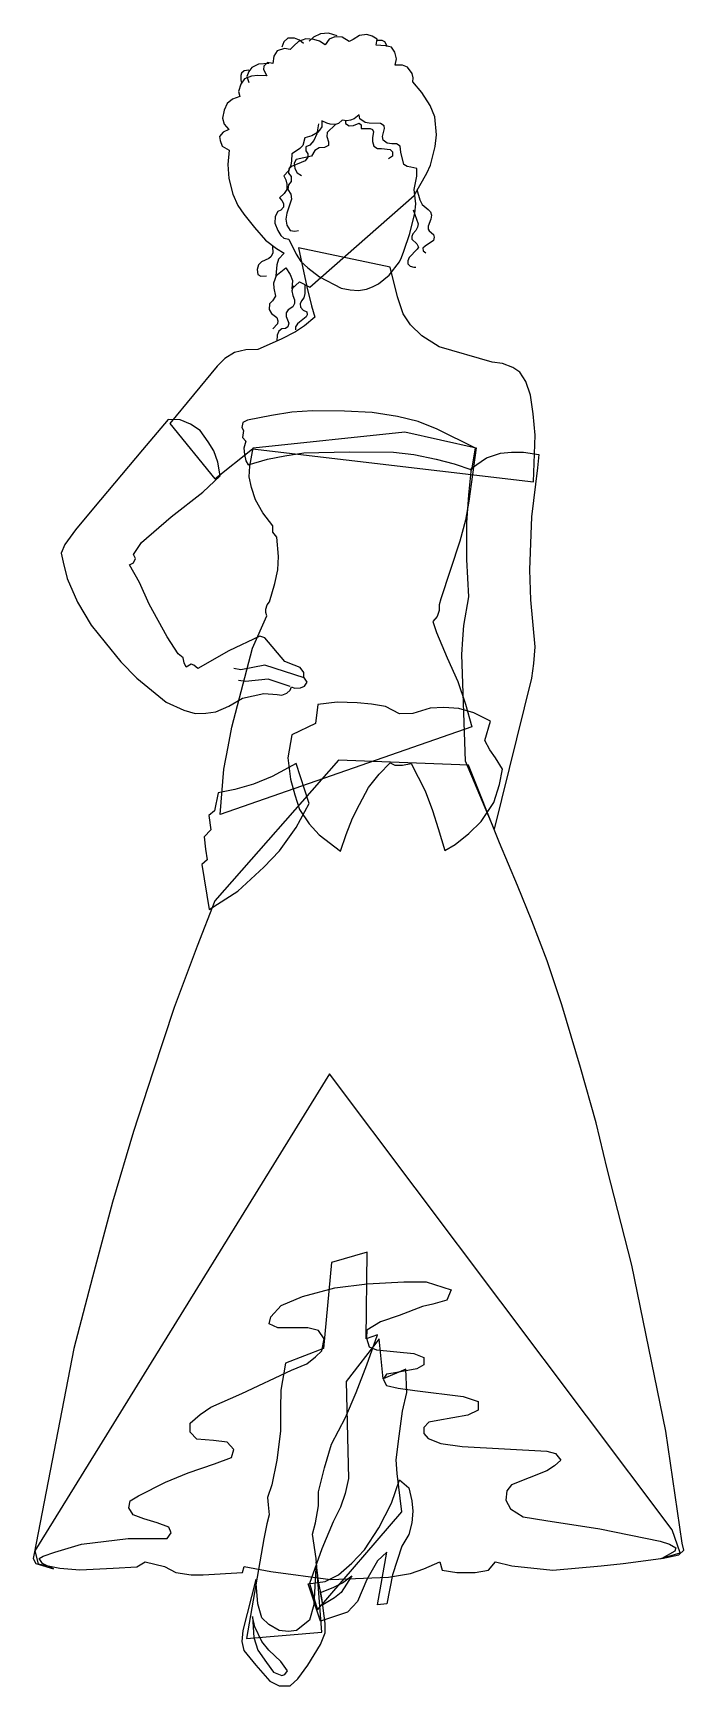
# Model space of a CAD drawing. Extents: x 814 to 884, y 16 to 194.
import ezdxf

# ---------------------------------------------------------------- set-up
doc = ezdxf.new("R2010")
doc.units = 0
doc.header["$MEASUREMENT"] = 0
doc.layers.add('LAYER_1', color=7, linetype='CONTINUOUS')

msp = doc.modelspace()

# ---------------------------------------------------------------- linework, layer by layer
at = {"layer": 'LAYER_1', "linetype": 'CONTINUOUS'}
for points in [[(855.02, 176.05), (856.39, 178.44), (856.79, 179.3), (857.28, 181.32), (857.45, 182.59), (857.25, 184.52), (856.77, 185.73), (855.86, 187.15), (854.87, 188.29), (854.94, 188.72), (854.82, 189.18), (854.31, 189.86), (853.78, 190.09), (852.97, 190.09), (853.12, 190.78), (852.94, 191.49), (852.59, 192.02), (851.95, 192.17), (850.94, 192.25), (851.04, 192.88), (850.51, 193.21), (849.93, 193.39), (849.14, 193.28), (848.46, 192.85), (848.05, 192.63), (847.27, 193.08), (846.48, 193.13), (845.87, 192.88), (845.44, 192.27), (844.83, 192.65), (844.23, 192.85), (843.36, 192.9), (842.58, 192.63), (842.07, 192.17), (841.69, 191.76), (841.08, 191.89), (840.27, 191.64), (839.92, 191.05), (839.82, 190.27), (839.26, 190.37), (838.85, 189.99), (838.8, 189.61), (839.16, 188.95), (838.19, 188.98), (837.51, 188.88), (836.78, 188.6), (836.37, 188.04), (836.12, 187.23), (836.27, 186.7), (835.48, 186.42), (834.9, 185.96), (834.57, 185.25), (834.42, 184.36), (834.6, 183.73), (835.08, 183.15), (834.47, 182.87), (834.09, 182.39), (834.14, 181.96), (834.37, 181.35), (835.13, 180.94), (834.98, 179.4), (835.08, 177.88), (835.53, 176.18), (836.07, 174.99), (836.7, 174.03), (837.84, 172.61), (839.03, 171.24), (840.22, 170.35), (841.03, 169.84), (840.42, 169.21), (840.25, 168.58), (840.15, 167.39), (840.68, 167.82), (841.21, 168.25), (841.69, 167.54), (841.94, 166.9), (841.87, 166.02), (842.7, 166.75), (843.79, 166.17), (855.02, 176.05)], [(843.11, 192.4), (842.68, 192.78), (842.15, 192.98), (841.44, 192.98), (841.01, 192.6), (840.78, 192.02)], [(846.76, 193.23), (845.8, 193.54), (844.96, 193.46), (844.2, 193.08), (843.74, 192.65)], [(851.09, 192.78), (851.55, 192.78), (851.83, 192.63), (852.13, 192.09)], [(837.23, 189.56), (836.75, 189.48), (836.45, 189.21), (836.37, 188.98), (836.37, 188.5), (836.45, 188.14)], [(839.39, 190.27), (838.27, 190.19), (837.56, 189.84), (837.23, 189.41), (837.03, 188.85), (837.23, 188.22)], [(846.56, 183.68), (846, 183.73), (845.64, 183.83), (845.11, 184.09), (845.11, 183.43), (844.86, 183.07), (844.61, 182.84), (844.02, 182.46), (843.26, 182.26), (843.06, 181.45), (842.73, 181.1), (842.38, 180.87), (841.87, 180.54), (841.84, 179.78), (841.77, 179.32), (841.51, 178.71), (841.01, 178.16), (841.21, 177.73), (841.31, 177.27), (841.31, 176.71), (841.03, 176.28), (840.55, 175.8), (840.8, 175.52), (840.96, 175.19), (840.96, 174.79), (840.68, 174.46), (840.37, 174.33), (840.09, 173.8), (840.04, 173.06), (840.35, 172.3), (840.68, 171.75), (841.01, 171.47), (841.54, 171.36), (842.32, 169.74), (842.83, 168.96), (843.57, 168.27), (844.86, 167.31), (847.19, 166.09), (848.15, 165.89), (849.04, 165.82), (849.9, 165.97), (850.56, 166.22), (851.19, 166.55), (852.33, 167.49), (853.45, 168.91), (853.68, 169.36), (853.93, 170.07), (854.56, 171.97), (855.12, 174.15), (855.22, 175.14), (855.02, 176.71), (855.3, 178.13), (855.32, 178.97), (854.67, 179.09), (854.26, 179.17), (853.93, 179.4), (853.58, 180.72), (853.53, 181.37), (853.12, 181.63), (852.64, 181.63), (852.13, 181.68), (851.7, 182.01), (851.62, 182.39), (851.83, 183.25), (851.8, 183.55), (851.4, 183.81), (850.18, 183.83), (849.75, 183.91), (849.19, 184.29), (849.12, 184.72), (848.58, 184.31), (848.18, 184.16), (847.77, 184.09), (847.27, 184.16), (846.89, 183.81), (846.56, 183.68)], [(844.73, 183.78), (844.55, 182.69), (844.23, 181.96), (843.79, 181.48), (843.36, 181.3), (843.36, 180.87), (843.57, 180.54), (843.59, 180.18), (843.29, 179.78), (841.82, 179.17), (841.56, 178.92), (841.51, 178.46), (841.79, 178.11), (841.79, 177.57), (841.51, 177.19), (841.44, 176.71), (841.77, 176.21), (841.84, 175.65), (841.31, 174.15), (841.21, 173.49), (841.31, 172.86), (841.69, 172.3), (842.2, 172.2), (842.6, 172.3)], [(846.56, 183.68), (845.67, 182.84), (845.64, 182.39), (845.82, 181.83), (845.8, 181.43), (845.37, 181.22), (844.81, 181.17), (844.33, 180.89), (844, 180.29), (842.35, 179.93), (842.1, 179.52), (842.2, 178.94), (842.43, 178.49), (842.91, 178.21)], [(847.65, 184.09), (847.65, 183.81), (848.03, 183.55), (848.51, 183.58), (849.12, 183.83), (849.32, 183.66), (849.34, 183.28), (850.31, 183.25), (850.54, 183.15), (850.64, 182.9), (850.56, 182.29), (850.56, 181.88), (850.69, 181.35), (851.07, 181.12), (851.5, 181.12), (852.46, 180.99), (852.69, 180.74), (852.69, 180.29), (852.26, 180.01)], [(855.32, 176.71), (855.63, 175.57), (855.88, 175.09), (856.52, 174.53), (856.79, 174.28), (856.9, 173.95), (856.82, 173.49), (856.52, 172.76), (856.52, 172.43), (856.64, 172.23), (857.12, 171.85), (857.2, 171.57), (857.12, 171.19), (856.21, 170.6), (855.98, 170.38), (856.01, 170.1), (856.29, 169.87)], [(854.94, 174.51), (855.45, 173.01), (855.38, 172.63), (855.22, 172.3), (854.89, 171.92), (854.77, 171.64), (854.79, 171.36), (855.32, 170.83), (855.48, 170.5), (855.35, 170.28), (854.49, 169.39), (854.34, 169.01), (854.36, 168.68), (854.59, 168.45), (855, 168.35), (855.22, 168.35)], [(842.6, 170.4), (843.47, 166.22), (843.97, 164.17), (844.35, 162.95), (843.24, 162.01), (842.27, 161.38), (840.7, 160.6), (838.19, 159.48), (836.93, 159.45), (835.71, 159.15), (834.67, 158.49), (833.84, 157.68), (828.74, 151.5), (833.58, 145.54), (837.64, 148.76), (867.87, 145.24), (868.07, 150.26), (867.82, 152.56), (867.54, 154.56), (867.03, 156.03), (866.4, 157.02), (865.64, 157.55), (864.52, 157.96), (863.41, 158.09), (857.71, 159.76), (855.86, 160.95), (854.62, 162.12), (853.85, 163.31), (853.25, 165.13), (852.46, 168.35), (842.6, 170.4)], [(839.79, 170.6), (839.82, 169.84), (839.59, 169.46), (839.39, 169.26), (838.6, 168.91), (838.27, 168.6), (838.12, 168.1), (838.19, 167.56), (838.52, 167.36), (839.13, 167.39)], [(840.2, 167.51), (839.89, 166.63), (839.92, 166.09), (840.12, 165.23), (839.79, 164.7), (839.46, 164.37), (839.41, 163.76), (839.66, 163.36), (840.25, 162.93), (840.37, 162.55), (840.32, 162.24), (839.82, 161.71)], [(842, 166.32), (841.87, 165.79), (841.97, 165.28), (842.17, 164.83), (842.15, 164.42), (841.97, 164.07), (841.46, 163.74), (841.24, 163.41), (841.24, 163.03), (841.54, 162.32), (841.44, 161.91), (841.18, 161.74), (840.78, 161.71), (840.45, 161.46), (840.27, 161.03), (840.25, 160.37)], [(843.26, 166.42), (843.26, 165.49), (843.16, 165.03), (842.91, 164.7), (842.76, 164.37), (842.81, 164.02), (843.08, 163.69), (843.47, 163.51), (843.52, 163.21), (843.41, 163), (842.68, 162.42), (842.48, 162.24), (842.27, 161.91), (842.27, 161.58)], [(834.16, 145.87), (833.89, 147.34), (833.46, 148.56), (832.87, 149.52), (832.01, 150.74), (830.95, 151.42), (829.86, 151.9), (828.56, 151.93), (825.78, 148.68), (820.51, 142.4), (818.58, 140.04), (817.44, 138.47), (817.03, 137.53), (817.24, 136.57), (817.69, 134.8), (818.81, 132.26), (820.28, 129.78), (821.77, 127.91), (823.45, 125.83), (825.17, 124.1), (828.34, 121.52), (830.26, 120.63), (831.48, 120.3), (832.62, 120.33), (833.68, 120.48), (835.08, 121.06), (836.57, 121.95), (838.85, 122.43), (840.27, 122.33), (840.78, 122.25), (841.31, 122.46), (841.67, 122.81), (841.82, 123.17), (842.17, 123.01), (842.81, 123.06), (843.24, 123.22), (843.52, 123.65), (843.14, 124.18), (843.14, 124.71), (842.76, 125.24), (842.1, 125.5), (841.13, 125.88), (838.95, 128.44), (838.42, 128.61), (835.08, 127.02), (831.76, 125.12), (831.33, 125.5), (831.02, 125.6), (830.49, 125.27), (830.29, 125.75), (830.16, 126.26), (829.65, 126.71), (828.44, 128.54), (826.51, 132.04), (825.47, 134.39), (824.41, 136.29), (824.84, 136.52), (825.04, 136.98), (824.84, 137.41), (825.7, 138.68), (828.89, 141.44), (832.29, 144.12), (834.16, 145.87)], [(861.63, 148.86), (857.5, 150.89), (855.45, 151.73), (853.22, 152.26), (850.51, 152.69), (847.52, 152.82), (844.1, 152.87), (841.87, 152.74), (839.66, 152.38), (837.08, 151.85), (836.6, 151.62), (836.47, 151.09), (836.67, 150.76), (836.57, 150), (836.9, 149.6), (836.7, 148.86), (836.78, 148.18), (836.9, 147.47), (837.16, 147.04), (839.26, 147.67), (841.13, 148.03), (843.14, 148.33), (848.03, 148.46), (852.79, 148.41), (855, 148.18), (857.4, 147.67), (859.33, 147.16), (861.23, 146.51), (861.63, 148.86)], [(861.69, 148.89), (860.93, 143.14), (860.54, 141.08), (859.94, 138.85), (857.91, 132.64), (857.71, 131.99), (857.73, 131.38), (857.5, 130.72), (857.05, 130.19), (857.45, 129.02), (858.57, 126.26), (859.73, 123.72), (860.54, 121.29), (861.23, 118.86), (834.16, 109.41), (834.55, 114.3), (835, 116.7), (835.41, 118.83), (837.64, 127.32), (839.16, 130.79), (839.08, 131.15), (839.06, 131.53), (839.21, 131.99), (839.46, 132.31), (840.04, 134.29), (840.37, 135.76), (840.42, 137.18), (840.25, 139.28), (839.82, 139.82), (839.82, 140.47), (838.75, 141.87), (837.94, 143.29), (837.51, 144.63), (837.26, 145.75), (837.33, 146.91), (837.69, 148.89), (854.01, 150.59), (861.69, 148.89)], [(861.2, 146.71), (862.83, 147.8), (864.32, 148.3), (865.51, 148.43), (866.78, 148.43), (868.43, 148.18), (868.3, 146.73), (867.67, 141.46), (867.44, 135.76), (867.54, 132.52), (868, 127.47), (867.89, 125.68), (867.67, 124.1), (863.64, 107.84), (860.54, 115.16), (860.16, 126.64), (860.27, 128.29), (860.39, 129.76), (860.93, 132.85), (860.7, 136.85), (860.7, 140.8), (860.93, 143.82), (861.2, 146.71)], [(843.21, 124.13), (838.95, 125.5), (836.39, 124.97), (835.61, 125.12)], [(841.69, 123.19), (839.33, 123.98), (836.88, 123.72), (836.14, 123.85)], [(851.95, 121.04), (850.43, 121.29), (848.91, 121.42), (846.76, 121.52), (844.68, 121.24), (844.4, 119.19), (841.87, 118), (841.44, 115.51), (841.72, 113.23), (842.2, 111.51), (842.7, 109.96), (843.72, 108.39), (844.81, 107.23), (847.09, 105.48), (847.7, 107.25), (848.38, 109), (849.14, 110.5), (850.13, 112.32), (851.27, 113.74), (852.46, 114.98), (852.94, 114.73), (853.78, 114.73), (854.69, 114.91), (856.21, 111.97), (857.02, 109.84), (857.61, 107.89), (858.34, 105.53), (859.46, 106.19), (860.93, 107.38), (862.24, 108.65), (863.59, 110.7), (864.22, 112.65), (864.52, 114.3), (863.79, 115.51), (863.16, 116.37), (862.62, 117.36), (863.23, 119.47), (861.46, 120.35), (859.84, 120.81), (858.24, 120.94), (856.74, 120.86), (854.87, 120.28), (853.45, 120.25), (851.95, 121.04)], [(846.89, 115.26), (833.58, 100.11), (831.68, 95.22), (829.22, 88.63), (826.89, 81.66), (824.84, 75.27), (822.58, 67.69), (820.4, 59.61), (818.4, 51.93), (814.12, 29.84), (814.02, 29.3), (814.32, 28.77), (816.22, 28.19), (815.03, 28.77), (814.68, 29.3), (815.11, 29.56), (816.35, 30.01), (819.24, 30.87), (824.26, 31.48), (828.46, 31.46), (828.89, 32.09), (828.62, 32.7), (827.37, 33.16), (825.93, 33.59), (824.79, 34.02), (824.33, 34.78), (824.46, 35.51), (825.35, 36.07), (828.26, 37.54), (830.72, 38.53), (833.53, 39.49), (835.36, 40.2), (835.61, 41.06), (834.9, 41.82), (833.43, 42), (831.66, 42.15), (830.92, 42.91), (830.92, 43.9), (832.01, 44.81), (833.15, 45.6), (836.47, 47.09), (841.82, 49.58), (843.47, 50.26), (844.43, 51.02), (845.11, 51.68), (845.34, 52.97), (844.73, 53.86), (843.59, 54.16), (840.37, 54.16), (839.44, 54.57), (839.59, 55.33), (840.7, 56.54), (843.01, 57.53), (846.48, 58.45), (849.98, 58.88), (853.93, 59.1), (856.34, 59.1), (859, 58.22), (858.54, 57.13), (857.05, 56.7), (855.91, 56.44), (853.42, 55.48), (851.42, 54.8), (849.95, 53.91), (849.9, 53.05), (850.18, 52.11), (850.99, 51.78), (855, 51.38), (856.08, 50.97), (856.08, 50.18), (855.3, 49.75), (852.77, 49.27), (852.06, 49.15), (851.7, 48.61), (852.06, 47.93), (853.3, 47.65), (855.12, 47.4), (860.29, 46.74), (861.91, 46.21), (861.91, 45.29), (860.82, 44.76), (857.58, 44.18), (856.62, 44), (856.08, 43.42), (856.08, 42.76), (856.52, 42.25), (857.91, 41.69), (860.19, 41.37), (869.31, 40.86), (870.25, 40.61), (870.81, 39.9), (870.12, 39.29), (869.31, 38.76), (865.51, 37.23), (865, 36.6), (864.88, 35.59), (865.39, 34.65), (866.75, 33.81), (869.19, 33.41), (875.01, 32.52), (881.5, 31.18), (882.52, 30.85), (883.2, 30.47), (883.1, 30.11), (881.68, 29.3), (883.5, 29.71), (884.06, 30.22), (883.88, 30.95), (882.11, 43.01), (878.44, 60.88), (875.8, 71.27), (874.61, 76.23), (872.94, 82.16), (870.93, 88.91), (869.36, 93.64), (867.69, 97.95), (866.15, 101.75), (864.22, 106.37), (860.87, 114.73), (846.89, 115.26)], [(842.35, 114.91), (839.74, 113.51), (837.74, 112.68), (835.74, 112.09), (833.94, 111.76), (833.53, 109.79), (832.92, 109.3), (833.15, 107.76), (832.44, 107), (832.57, 105.68), (832.77, 104.52), (832.19, 104.03), (832.97, 99.19), (836.04, 101.17), (838.85, 103.73), (840.55, 105.5), (842.32, 108.01), (843.74, 110.6), (842.35, 114.91)], [(845.92, 81.48), (814.2, 30.14), (814.55, 28.75), (816.91, 28.26), (819.04, 28.09), (822.63, 28.26), (825.17, 28.42), (826.08, 28.97), (828.18, 28.44), (829.4, 27.81), (831.05, 27.55), (832.32, 27.55), (836.55, 27.81), (836.72, 28.44), (839.61, 27.93), (846.02, 27.05), (852.26, 27.3), (854.62, 27.71), (856.08, 28.19), (857.81, 28.95), (858.04, 28.04), (859.61, 27.81), (861.58, 27.81), (863.03, 28.04), (863.79, 28.95), (865.54, 28.52), (869.95, 28.04), (875.14, 28.54), (877.52, 28.77), (881.58, 29.3), (883.66, 29.94), (882.79, 32.39), (845.92, 81.48)], [(846.13, 61.18), (845.26, 51.91), (841.18, 50.36), (840.68, 47.45), (840.65, 45.45), (840.65, 43.01), (840.25, 39.9), (839.71, 37.23), (839.26, 35.87), (839.33, 35.08), (839.44, 34.02), (839.16, 33.05), (838.85, 31.43), (837, 20.69), (845.09, 21.4), (844.48, 29.33), (844.1, 31.94), (844.4, 33.16), (844.73, 34.98), (844.73, 36.5), (845.37, 39.06), (846.13, 41.62), (847.65, 44.48), (848.79, 47.19), (849.95, 50.18), (851.07, 53.4), (849.88, 52.97), (849.98, 62.3), (846.13, 61.18)], [(847.95, 37.94), (847.6, 36.3), (847.09, 34.83), (846.33, 33.26), (845.09, 30.34), (843.77, 26.62), (844.61, 23.8), (853.7, 34.35), (853.2, 38.48), (853.09, 39.95), (853.42, 42.48), (853.78, 45.17), (854.24, 47.19), (854.13, 49.68), (851.7, 48.64), (851.27, 52.97), (847.72, 48.38), (847.95, 37.94)], [(853.47, 37.79), (854.46, 36.91), (854.79, 35.51), (854.89, 34.42), (854.79, 33.16), (854.46, 31.91), (853.7, 30.65), (852.71, 27.55), (852.08, 24.44), (851.07, 24.31), (852.08, 30.01), (851.07, 29.08), (849.95, 27.05), (848.94, 24.67), (847.85, 23.55), (844.96, 22.56), (843.64, 26.57), (845.47, 26.82), (846.89, 27.55), (848.31, 28.8), (849.7, 30.24), (851.24, 32.62), (852.59, 35.28), (853.47, 37.79)], [(837.99, 27.05), (836.6, 21.57), (836.47, 20.38), (836.7, 19.42), (837.99, 17.82), (839.49, 16.1), (840.5, 15.59), (841.67, 15.59), (842.5, 16.35), (843.59, 17.82), (844.96, 20.05), (845.47, 21.32), (845.47, 22.31), (845.09, 25.07), (844.73, 26.82), (844.5, 28.95), (844.23, 24.31), (843.77, 22.66), (842.38, 21.57), (841.51, 21.45), (840.5, 21.57), (839.39, 22.21), (838.62, 22.94), (838.22, 24.44), (837.99, 27.05)], [(844.96, 25.65), (846.33, 26.19), (847.32, 26.69), (848.31, 27.43), (847.19, 25.65), (846.46, 25.07), (845.21, 24.31), (844.96, 25.65)], [(837.76, 20.81), (838.22, 19.45), (839.13, 18.1), (839.89, 17.09), (840.78, 16.71), (841.13, 16.84), (841.39, 17.22), (840.68, 18.23), (839.39, 19.45), (838.62, 20.38), (837.89, 21.95), (837.64, 23.07), (837.76, 20.81)]]:
    msp.add_lwpolyline(points, dxfattribs=at)

doc.saveas('drawing.dxf')
